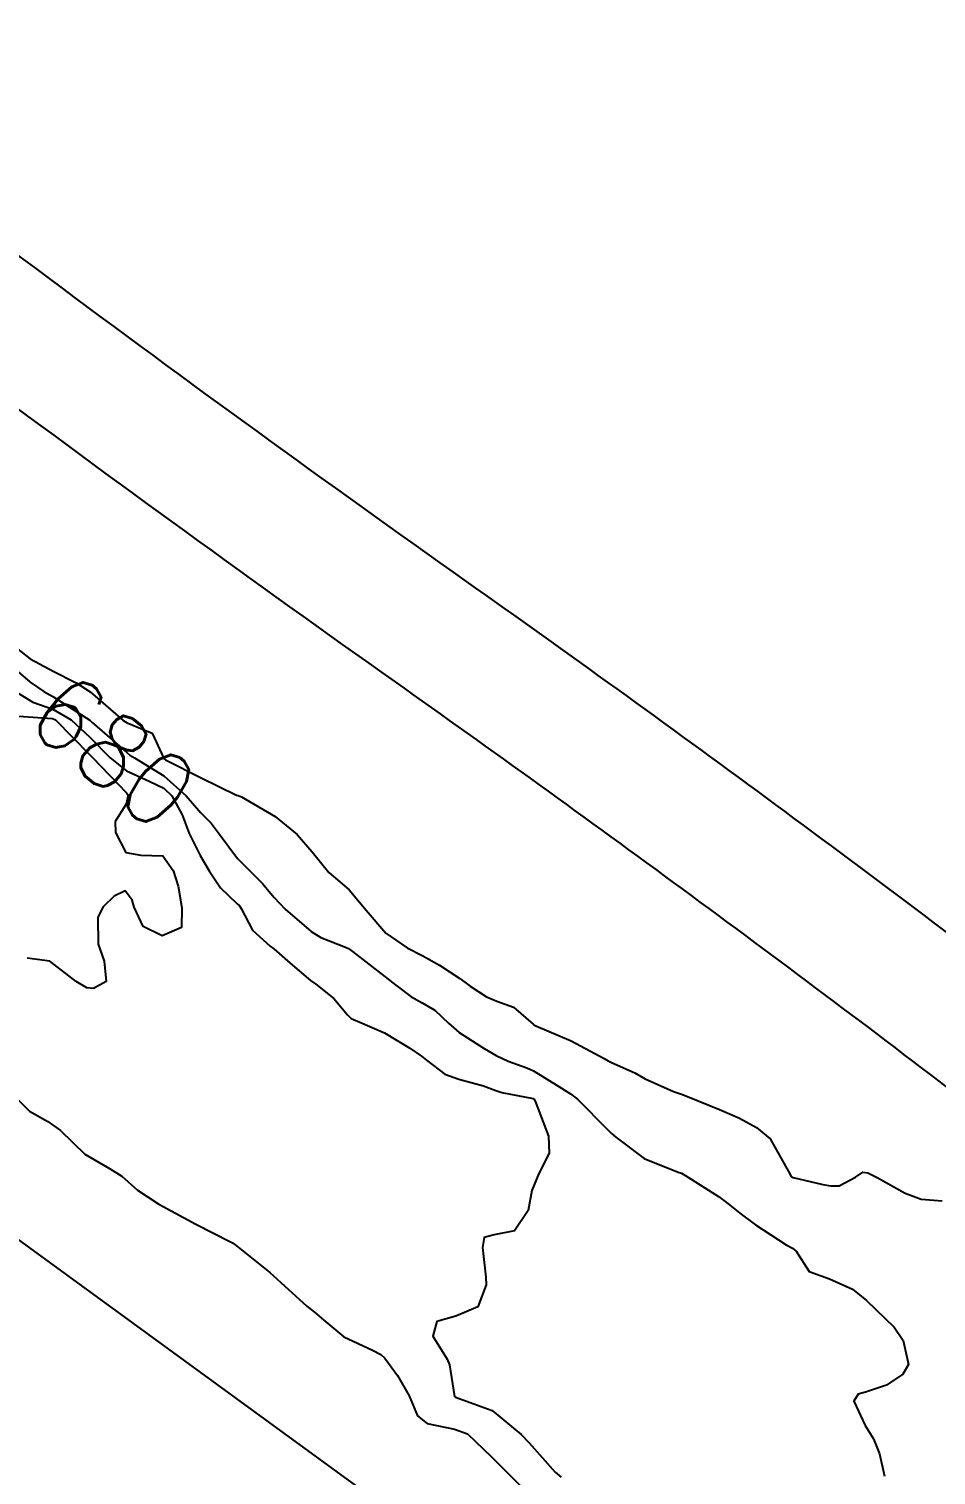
# Model space of a CAD drawing. Header units: metres. Extents: x 298520 to 308411, y 7433745 to 7450750.
# Drawn here: x 300600.9 to 300649.5, y 7444185.6 to 7444263.1 of the extents above; entities that cross this region are included whole.
import ezdxf
from ezdxf.enums import TextEntityAlignment as Align

# ---------------------------------------------------------------- set-up
doc = ezdxf.new("R2010")
doc.units = ezdxf.units.M
doc.header["$LTSCALE"] = 10
for name, color, linetype in [('Cotas', 45, 'Continuous'), ('Curvas de Nivel 1m', 11, 'Continuous'), ('Curvas de Nivel 5m', 15, 'Continuous'), ('Edificações', 30, 'Continuous'), ('Vias Primárias', 230, 'Continuous')]:
    doc.layers.add(name, color=color, linetype=linetype)
doc.styles.add('Style-STANDARD', font='STANDARD.shx')

msp = doc.modelspace()

# ---------------------------------------------------------------- linework, layer by layer
at = {"layer": 'Curvas de Nivel 1m', "flags": 128}
for points, elevation in [([(300600.2, 7444229.914), (300600.943, 7444229.317), (300602.182, 7444228.656), (300603.42, 7444228.038), (300604.168, 7444227.546), (300605.933, 7444226.012), (300606.152, 7444225.891), (300607.491, 7444225.335), (300608.115, 7444223.98), (300608.133, 7444223.96), (300608.206, 7444223.905), (300610.118, 7444222.95), (300612.015, 7444222.021), (300612.104, 7444221.986), (300612.277, 7444221.928), (300614.092, 7444220.865), (300615.258, 7444219.898), (300616.069, 7444218.972), (300616.969, 7444217.876), (300617.554, 7444217.373), (300618.044, 7444216.942), (300618.966, 7444215.851), (300620.021, 7444214.613), (300621.166, 7444213.828), (300622.007, 7444213.411), (300622.902, 7444212.903), (300623.989, 7444212.19), (300624.548, 7444211.784), (300625.407, 7444211.205), (300625.975, 7444210.967), (300626.865, 7444210.65), (300627.923, 7444209.741), (300627.962, 7444209.706), (300628.056, 7444209.644), (300629.95, 7444208.85), (300631.73, 7444207.908), (300631.934, 7444207.782), (300632.12, 7444207.697), (300633.375, 7444207.126), (300633.924, 7444206.812), (300635.444, 7444206.128), (300635.916, 7444205.967), (300636.762, 7444205.642), (300637.908, 7444205.178), (300638.987, 7444204.697), (300639.899, 7444204.197), (300640.622, 7444203.593), (300641.603, 7444201.847), (300641.748, 7444201.581), (300641.862, 7444201.523), (300643.457, 7444201.154), (300643.858, 7444201.088), (300644.321, 7444201.083), (300645.199, 7444201.537), (300645.586, 7444201.813), (300645.867, 7444201.774), (300646.367, 7444201.525), (300647.855, 7444200.69), (300648.722, 7444200.367), (300649.851, 7444200.283)], 679), ([(300600.168, 7444227.569), (300601.092, 7444226.996), (300602.159, 7444226.618), (300603.155, 7444226.04), (300604.144, 7444225.126), (300605.246, 7444224.019), (300606.122, 7444223.311), (300607.336, 7444222.77), (300608.109, 7444222.391), (300608.552, 7444221.976), (300609.099, 7444220.964), (300609.471, 7444219.966), (300610.065, 7444218.772), (300610.545, 7444217.953), (300611.149, 7444217.049), (300612.036, 7444216.208), (300612.176, 7444216.08), (300612.259, 7444215.937), (300612.871, 7444214.777), (300613.815, 7444213.913), (300614.011, 7444213.77), (300614.882, 7444213.018), (300615.986, 7444212.088), (300616.26, 7444211.886), (300617.228, 7444211.124), (300617.967, 7444210.235), (300618.16, 7444210.053), (300618.615, 7444209.853), (300619.954, 7444209.274), (300621.312, 7444208.457), (300621.936, 7444208.031), (300622.191, 7444207.816), (300623.188, 7444207.063), (300623.923, 7444206.799), (300625.253, 7444206.443), (300625.917, 7444206.179), (300626.232, 7444206.081), (300627.913, 7444205.76), (300627.949, 7444205.74), (300628.031, 7444205.62), (300628.738, 7444203.732), (300628.776, 7444202.835), (300628.219, 7444201.736), (300627.854, 7444200.822), (300627.645, 7444199.752), (300626.925, 7444198.666), (300625.83, 7444198.45), (300625.295, 7444198.309), (300625.209, 7444197.776), (300625.388, 7444196.186), (300625.395, 7444195.774), (300624.959, 7444194.6), (300623.776, 7444194.099), (300622.758, 7444193.805), (300622.545, 7444193.024), (300623.312, 7444191.796), (300623.436, 7444191.491), (300623.702, 7444189.79), (300623.751, 7444189.762), (300625.716, 7444189.049), (300627.281, 7444187.754), (300627.696, 7444187.302), (300629.099, 7444185.729), (300629.413, 7444185.466)], 681), ([(300600.322, 7444226.245), (300602.154, 7444226.124), (300602.313, 7444226.048), (300604.135, 7444224.195), (300604.291, 7444224.028), (300606.105, 7444222.135), (300606.205, 7444222.008), (300606.098, 7444221.534), (300605.508, 7444220.596), (300605.528, 7444220.016), (300606.072, 7444218.945), (300606.874, 7444218.801), (300608.065, 7444218.764), (300608.623, 7444217.974), (300608.878, 7444217.139), (300609.084, 7444215.969), (300609.071, 7444214.921), (300608.018, 7444214.479), (300607, 7444214.973), (300606.523, 7444216.003), (300606.417, 7444216.385), (300606.046, 7444216.88), (300605.455, 7444216.602), (300604.867, 7444216.022), (300604.573, 7444215.479), (300604.596, 7444214.024), (300604.91, 7444213.11), (300605.015, 7444212.02), (300604.352, 7444211.653), (300603.98, 7444211.696), (300603.419, 7444212.036), (300601.999, 7444213.114), (300600.79, 7444213.279)], 682), ([(300599.913, 7444206.08), (300600.91, 7444205.072), (300601.898, 7444204.531), (300602.578, 7444204.043), (300603.874, 7444202.778), (300605.208, 7444202.017), (300605.859, 7444201.603), (300606.707, 7444200.853), (300607.844, 7444200.098), (300608.071, 7444199.978), (300609.834, 7444199.019), (300611.69, 7444198.076), (300611.824, 7444198.011), (300611.867, 7444197.983), (300611.919, 7444197.939), (300613.801, 7444196.437), (300614.38, 7444195.904), (300615.78, 7444194.625), (300616.201, 7444194.307), (300616.693, 7444193.876), (300617.76, 7444192.994), (300619.31, 7444192.283), (300619.746, 7444192.039), (300619.959, 7444191.838), (300620.64, 7444190.925), (300621.263, 7444189.825), (300621.712, 7444188.752), (300622.234, 7444188.338), (300623.705, 7444188.045), (300624.388, 7444187.783), (300625.685, 7444186.565), (300626.484, 7444185.762), (300627.661, 7444184.571)], 682)]:
    msp.add_lwpolyline(points, dxfattribs=dict(at, elevation=elevation))
at = {"layer": 'Curvas de Nivel 5m', "elevation": 680, "flags": 128}
msp.add_lwpolyline([(300600.183, 7444228.723), (300600.949, 7444228.068), (300601.677, 7444227.567), (300602.165, 7444227.305), (300604.141, 7444226.03), (300604.269, 7444225.912), (300606.136, 7444224.294), (300606.29, 7444224.163), (300606.535, 7444224.004), (300608.119, 7444223.043), (300609.321, 7444221.968), (300610.094, 7444221.07), (300610.645, 7444220.508), (300611.08, 7444219.945), (300612.063, 7444218.613), (300612.77, 7444217.923), (300613.412, 7444217.285), (300614.039, 7444216.522), (300614.621, 7444215.904), (300616.021, 7444214.706), (300616.53, 7444214.394), (300617.853, 7444213.862), (300618.012, 7444213.79), (300618.224, 7444213.643), (300619.99, 7444212.28), (300620.557, 7444211.834), (300621.367, 7444211.216), (300621.974, 7444210.89), (300622.648, 7444210.488), (300623.386, 7444209.799), (300623.956, 7444209.301), (300625.286, 7444208.434), (300625.937, 7444208.063), (300626.583, 7444207.76), (300627.586, 7444207.402), (300627.928, 7444207.246), (300629.155, 7444206.493), (300629.916, 7444206.008), (300630.292, 7444205.716), (300631.897, 7444204.106), (300632.103, 7444203.905), (300632.341, 7444203.693), (300633.876, 7444202.553), (300635.697, 7444201.82), (300635.865, 7444201.756), (300636.054, 7444201.648), (300637.852, 7444200.509), (300638.358, 7444200.132), (300638.99, 7444199.613), (300639.834, 7444198.987), (300641.479, 7444197.923), (300641.815, 7444197.733), (300642.013, 7444197.577), (300642.722, 7444196.486), (300643.798, 7444196.099), (300645.032, 7444195.538), (300645.787, 7444194.939), (300647.269, 7444193.515), (300647.762, 7444192.789), (300648.035, 7444191.506), (300647.738, 7444190.985), (300646.859, 7444190.391), (300645.728, 7444190.028), (300645.344, 7444189.917), (300645.118, 7444189.536), (300645.71, 7444188.235), (300646.162, 7444187.525), (300646.489, 7444186.724), (300646.753, 7444185.519)], dxfattribs=at)
at = {"layer": 'Edificações'}
msp.add_lwpolyline([(300588.205, 7444206.92), (300575.123, 7444189.306), (300587.412, 7444180.3), (300581.932, 7444172.483), (300611.325, 7444151.036), (300618.07, 7444160.207), (300625.802, 7444154.286), (300631.537, 7444161.776), (300623.972, 7444167.569), (300630.157, 7444176.472), (300592.806, 7444203.677)], close=True, dxfattribs=at)
at = {"layer": 'Vias Primárias', "elevation": 684.003}
msp.add_lwpolyline([(300409.343, 7444391.36), (300425.526, 7444400.384), (300437.583, 7444406.482, -0.08439), (300443.313, 7444408.254, -0.210052), (300448.672, 7444406.697, -0.068424), (300454.093, 7444400.73, 0.000398), (300458.325, 7444394.565, -0.032225), (300463.716, 7444385.529), (300475.748, 7444368.171), (300480.936, 7444366.669), (300502.903, 7444337.851), (300516, 7444321.028, 0.015496), (300528.115, 7444306.423, 0.009562), (300540.501, 7444292.93, 0.012028), (300550.695, 7444282.744, 0.024299), (300572.892, 7444263.574, 0.00597), (300598.023, 7444244.397, 0.006171), (300620.519, 7444228.079, -0.009332), (300651.082, 7444205.613, -0.009332)], format="xyb", dxfattribs=at)
at = {"layer": 'Vias Primárias'}
msp.add_lwpolyline([(300486.229, 7444370.612), (300508.131, 7444341.879), (300521.208, 7444325.082, 0.015496), (300533.062, 7444310.793, 0.009562), (300545.277, 7444297.485, 0.012028), (300555.246, 7444287.524, 0.024299), (300576.959, 7444268.772, 0.00597), (300601.963, 7444249.691, 0.006171), (300624.328, 7444233.468, -0.009691), (300656.257, 7444209.964)], format="xyb", dxfattribs=at)

# ---------------------------------------------------------------- texts
at = {"layer": 'Cotas', "style": 'Style-STANDARD'}
msp.add_text('680', height=4, rotation=320.51092, dxfattribs=at).set_placement((300605.41, 7444224.374, 680), align=Align.MIDDLE_CENTER)

doc.saveas('drawing.dxf')
